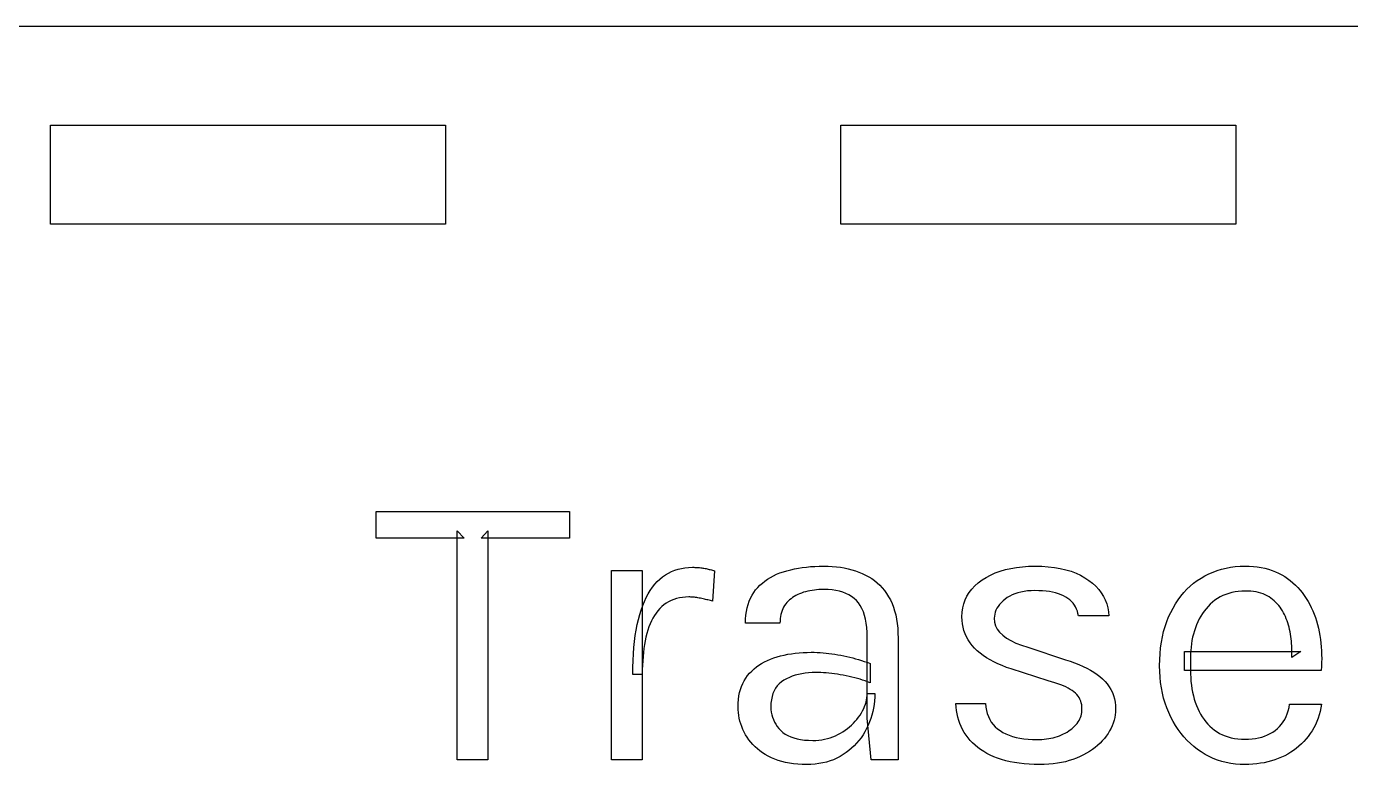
# Model space of a CAD drawing. Header units: millimetres. Extents: x 0 to 253, y 0 to 243.
# Drawn here: x 31.77 to 71.98, y 48.59 to 71 of the extents above; entities that cross this region are included whole.
import ezdxf

# ---------------------------------------------------------------- set-up
doc = ezdxf.new("R2010")
doc.units = ezdxf.units.MM
doc.layers.get('0').update_dxf_attribs({"linetype": 'CONTINUOUS'})

msp = doc.modelspace()

# ---------------------------------------------------------------- linework, layer by layer
for p, q in [((122, 71), (3, 71)), ((32.5, 65), (32.5, 68)), ((32.5, 68), (44.5, 68)), ((44.5, 68), (44.5, 65)), ((56.5, 65), (56.5, 68)), ((56.5, 68), (68.5, 68)), ((68.5, 68), (68.5, 65)), ((44.5, 65), (32.5, 65)), ((68.5, 65), (56.5, 65)), ((42.391, 55.464), (42.391, 56.268)), ((42.391, 56.268), (48.259, 56.268)), ((48.259, 56.268), (48.259, 55.464)), ((44.851, 48.732), (44.851, 55.68)), ((44.851, 55.68), (45.061, 55.464)), ((45.577, 55.464), (45.787, 55.68)), ((45.787, 55.68), (45.787, 48.732)), ((45.061, 55.464), (42.391, 55.464)), ((45.061, 55.464), (45.061, 55.464)), ((48.259, 55.464), (45.577, 55.464)), ((49.537, 48.732), (49.537, 54.48)), ((49.537, 54.48), (50.473, 54.48)), ((50.473, 54.48), (50.473, 48.732)), ((51.093, 54.287), (51.179, 54.348)), ((51.179, 54.348), (51.269, 54.401)), ((51.269, 54.401), (51.362, 54.447)), ((51.362, 54.447), (51.459, 54.487)), ((51.459, 54.487), (51.56, 54.519)), ((51.56, 54.519), (51.664, 54.544)), ((51.664, 54.544), (51.771, 54.562)), ((51.771, 54.562), (51.882, 54.572)), ((51.882, 54.572), (51.997, 54.576)), ((51.997, 54.576), (51.997, 54.576)), ((51.997, 54.576), (52.035, 54.576)), ((52.035, 54.576), (52.072, 54.575)), ((52.072, 54.575), (52.109, 54.574)), ((52.109, 54.574), (52.145, 54.572)), ((52.145, 54.572), (52.181, 54.569)), ((52.181, 54.569), (52.216, 54.566)), ((52.216, 54.566), (52.25, 54.563)), ((52.25, 54.563), (52.283, 54.559)), ((52.283, 54.559), (52.316, 54.554)), ((52.316, 54.554), (52.348, 54.549)), ((52.348, 54.549), (52.38, 54.543)), ((52.38, 54.543), (52.412, 54.537)), ((52.412, 54.537), (52.444, 54.53)), ((52.444, 54.53), (52.476, 54.523)), ((52.476, 54.523), (52.508, 54.515)), ((52.508, 54.515), (52.54, 54.507)), ((52.54, 54.507), (52.572, 54.498)), ((52.572, 54.498), (52.604, 54.489)), ((52.604, 54.489), (52.637, 54.479)), ((52.669, 54.468), (52.609, 53.544)), ((52.637, 54.479), (52.669, 54.468)), ((52.669, 54.468), (52.669, 54.468)), ((54.367, 54.271), (54.459, 54.319)), ((54.459, 54.319), (54.554, 54.364)), ((54.554, 54.364), (54.655, 54.405)), ((54.655, 54.405), (54.76, 54.441)), ((54.76, 54.441), (54.869, 54.473)), ((54.869, 54.473), (54.981, 54.503)), ((54.981, 54.503), (55.096, 54.528)), ((55.096, 54.528), (55.214, 54.55)), ((55.214, 54.55), (55.335, 54.569)), ((55.335, 54.569), (55.459, 54.585)), ((55.459, 54.585), (55.587, 54.597)), ((55.587, 54.597), (55.717, 54.605)), ((55.717, 54.605), (55.851, 54.61)), ((55.851, 54.61), (55.987, 54.612)), ((55.987, 54.612), (55.987, 54.612)), ((55.987, 54.612), (56.117, 54.61)), ((56.117, 54.61), (56.245, 54.603)), ((56.245, 54.603), (56.37, 54.592)), ((56.37, 54.592), (56.491, 54.576)), ((56.491, 54.576), (56.609, 54.556)), ((56.609, 54.556), (56.725, 54.532)), ((56.725, 54.532), (56.837, 54.503)), ((56.837, 54.503), (56.947, 54.47)), ((56.947, 54.47), (57.053, 54.432)), ((57.053, 54.432), (57.157, 54.39)), ((57.157, 54.39), (57.257, 54.343)), ((57.257, 54.343), (57.352, 54.291)), ((57.352, 54.291), (57.443, 54.233)), ((60.919, 54.272), (61.053, 54.343)), ((61.053, 54.343), (61.195, 54.406)), ((61.195, 54.406), (61.344, 54.461)), ((61.344, 54.461), (61.501, 54.507)), ((61.501, 54.507), (61.666, 54.545)), ((61.666, 54.545), (61.838, 54.574)), ((61.838, 54.574), (62.018, 54.595)), ((62.018, 54.595), (62.206, 54.608)), ((62.206, 54.608), (62.401, 54.612)), ((62.401, 54.612), (62.401, 54.612)), ((62.401, 54.612), (62.607, 54.608)), ((62.607, 54.608), (62.804, 54.595)), ((62.804, 54.595), (62.992, 54.573)), ((62.992, 54.573), (63.17, 54.543)), ((63.17, 54.543), (63.339, 54.504)), ((63.339, 54.504), (63.498, 54.456)), ((63.498, 54.456), (63.647, 54.4)), ((63.647, 54.4), (63.787, 54.336)), ((63.787, 54.336), (63.918, 54.262)), ((67.444, 54.249), (67.563, 54.318)), ((67.563, 54.318), (67.685, 54.38)), ((67.685, 54.38), (67.81, 54.434)), ((67.81, 54.434), (67.938, 54.481)), ((67.938, 54.481), (68.07, 54.521)), ((68.07, 54.521), (68.205, 54.554)), ((68.205, 54.554), (68.344, 54.579)), ((68.344, 54.579), (68.486, 54.597)), ((68.486, 54.597), (68.631, 54.608)), ((68.631, 54.608), (68.779, 54.612)), ((68.779, 54.612), (68.779, 54.612)), ((68.779, 54.612), (68.908, 54.609)), ((68.908, 54.609), (69.033, 54.601)), ((69.033, 54.601), (69.154, 54.588)), ((69.154, 54.588), (69.271, 54.57)), ((69.271, 54.57), (69.385, 54.546)), ((69.385, 54.546), (69.495, 54.517)), ((69.495, 54.517), (69.601, 54.483)), ((69.601, 54.483), (69.703, 54.443)), ((69.703, 54.443), (69.801, 54.398)), ((69.801, 54.398), (69.895, 54.348)), ((69.895, 54.348), (69.986, 54.293)), ((69.986, 54.293), (70.073, 54.235)), ((50.717, 53.875), (50.785, 53.972)), ((50.785, 53.972), (50.856, 54.062)), ((50.856, 54.062), (50.931, 54.144)), ((50.931, 54.144), (51.01, 54.219)), ((51.01, 54.219), (51.093, 54.287)), ((53.859, 53.81), (53.917, 53.889)), ((53.917, 53.889), (53.981, 53.963)), ((53.981, 53.963), (54.049, 54.033)), ((54.049, 54.033), (54.121, 54.099)), ((54.121, 54.099), (54.199, 54.16)), ((54.199, 54.16), (54.281, 54.218)), ((54.281, 54.218), (54.367, 54.271)), ((55.7, 53.887), (55.632, 53.877)), ((55.77, 53.894), (55.7, 53.887)), ((55.841, 53.9), (55.77, 53.894)), ((55.913, 53.903), (55.841, 53.9)), ((55.987, 53.904), (55.913, 53.903)), ((56.116, 53.901), (55.987, 53.904)), ((55.987, 53.904), (55.987, 53.904)), ((56.238, 53.89), (56.116, 53.901)), ((56.353, 53.873), (56.238, 53.89)), ((57.443, 54.233), (57.529, 54.171)), ((57.529, 54.171), (57.611, 54.103)), ((57.611, 54.103), (57.689, 54.03)), ((57.689, 54.03), (57.762, 53.951)), ((57.762, 53.951), (57.831, 53.868)), ((60.401, 53.812), (60.481, 53.915)), ((60.481, 53.915), (60.573, 54.013)), ((60.573, 54.013), (60.677, 54.105)), ((60.677, 54.105), (60.793, 54.192)), ((60.793, 54.192), (60.919, 54.272)), ((63.918, 54.262), (64.039, 54.18)), ((64.039, 54.18), (64.15, 54.091)), ((64.15, 54.091), (64.249, 53.999)), ((64.249, 53.999), (64.338, 53.901)), ((64.338, 53.901), (64.415, 53.8)), ((66.921, 53.807), (67.016, 53.908)), ((67.016, 53.908), (67.115, 54.003)), ((67.115, 54.003), (67.22, 54.091)), ((67.22, 54.091), (67.329, 54.173)), ((67.329, 54.173), (67.444, 54.249)), ((70.073, 54.235), (70.156, 54.173)), ((70.156, 54.173), (70.236, 54.107)), ((70.236, 54.107), (70.312, 54.038)), ((70.312, 54.038), (70.385, 53.964)), ((70.385, 53.964), (70.454, 53.887)), ((70.454, 53.887), (70.519, 53.807)), ((50.487, 53.414), (50.539, 53.54)), ((50.539, 53.54), (50.594, 53.659)), ((50.594, 53.659), (50.654, 53.77)), ((50.654, 53.77), (50.717, 53.875)), ((51.2, 53.49), (51.131, 53.44)), ((51.272, 53.533), (51.2, 53.49)), ((51.348, 53.571), (51.272, 53.533)), ((51.428, 53.603), (51.348, 53.571)), ((51.513, 53.629), (51.428, 53.603)), ((51.601, 53.65), (51.513, 53.629)), ((51.693, 53.664), (51.601, 53.65)), ((51.789, 53.673), (51.693, 53.664)), ((51.889, 53.676), (51.789, 53.673)), ((51.921, 53.676), (51.889, 53.676)), ((51.889, 53.676), (51.889, 53.676)), ((51.953, 53.674), (51.921, 53.676)), ((51.986, 53.672), (51.953, 53.674)), ((52.021, 53.67), (51.986, 53.672)), ((52.055, 53.666), (52.021, 53.67)), ((52.091, 53.662), (52.055, 53.666)), ((52.128, 53.657), (52.091, 53.662)), ((52.165, 53.651), (52.128, 53.657)), ((52.204, 53.644), (52.165, 53.651)), ((52.243, 53.637), (52.204, 53.644)), ((52.282, 53.629), (52.243, 53.637)), ((52.321, 53.621), (52.282, 53.629)), ((52.359, 53.612), (52.321, 53.621)), ((52.397, 53.603), (52.359, 53.612)), ((52.433, 53.594), (52.397, 53.603)), ((52.47, 53.585), (52.433, 53.594)), ((52.505, 53.575), (52.47, 53.585)), ((52.541, 53.565), (52.505, 53.575)), ((52.575, 53.555), (52.541, 53.565)), ((52.609, 53.544), (52.575, 53.555)), ((53.688, 53.447), (53.721, 53.545)), ((53.721, 53.545), (53.761, 53.639)), ((53.761, 53.639), (53.807, 53.727)), ((53.807, 53.727), (53.859, 53.81)), ((54.869, 53.507), (54.832, 53.463)), ((54.908, 53.548), (54.869, 53.507)), ((54.95, 53.587), (54.908, 53.548)), ((54.994, 53.624), (54.95, 53.587)), ((55.041, 53.659), (54.994, 53.624)), ((55.09, 53.691), (55.041, 53.659)), ((55.142, 53.721), (55.09, 53.691)), ((55.196, 53.748), (55.142, 53.721)), ((55.253, 53.773), (55.196, 53.748)), ((55.312, 53.796), (55.253, 53.773)), ((55.373, 53.817), (55.312, 53.796)), ((55.436, 53.835), (55.373, 53.817)), ((55.5, 53.851), (55.436, 53.835)), ((55.565, 53.865), (55.5, 53.851)), ((55.632, 53.877), (55.565, 53.865)), ((56.462, 53.85), (56.353, 53.873)), ((56.565, 53.819), (56.462, 53.85)), ((56.66, 53.782), (56.565, 53.819)), ((56.749, 53.738), (56.66, 53.782)), ((56.832, 53.687), (56.749, 53.738)), ((56.908, 53.629), (56.832, 53.687)), ((56.977, 53.565), (56.908, 53.629)), ((57.04, 53.493), (56.977, 53.565)), ((57.096, 53.412), (57.04, 53.493)), ((57.831, 53.868), (57.895, 53.779)), ((57.895, 53.779), (57.955, 53.685)), ((57.955, 53.685), (58.01, 53.585)), ((58.01, 53.585), (58.059, 53.48)), ((60.236, 53.469), (60.279, 53.589)), ((60.279, 53.589), (60.334, 53.703)), ((60.334, 53.703), (60.401, 53.812)), ((61.374, 53.5), (61.325, 53.445)), ((61.43, 53.554), (61.374, 53.5)), ((61.492, 53.607), (61.43, 53.554)), ((61.56, 53.657), (61.492, 53.607)), ((61.633, 53.701), (61.56, 53.657)), ((61.711, 53.74), (61.633, 53.701)), ((61.794, 53.774), (61.711, 53.74)), ((61.883, 53.803), (61.794, 53.774)), ((61.976, 53.826), (61.883, 53.803)), ((62.075, 53.845), (61.976, 53.826)), ((62.178, 53.858), (62.075, 53.845)), ((62.287, 53.865), (62.178, 53.858)), ((62.401, 53.868), (62.287, 53.865)), ((62.519, 53.866), (62.401, 53.868)), ((62.401, 53.868), (62.401, 53.868)), ((62.632, 53.86), (62.519, 53.866)), ((62.74, 53.85), (62.632, 53.86)), ((62.842, 53.837), (62.74, 53.85)), ((62.938, 53.819), (62.842, 53.837)), ((63.029, 53.798), (62.938, 53.819)), ((63.114, 53.772), (63.029, 53.798)), ((63.194, 53.743), (63.114, 53.772)), ((63.268, 53.71), (63.194, 53.743)), ((63.337, 53.673), (63.268, 53.71)), ((63.4, 53.632), (63.337, 53.673)), ((63.458, 53.588), (63.4, 53.632)), ((63.51, 53.54), (63.458, 53.588)), ((63.557, 53.488), (63.51, 53.54)), ((63.598, 53.432), (63.557, 53.488)), ((64.415, 53.8), (64.481, 53.694)), ((64.481, 53.694), (64.537, 53.584)), ((64.537, 53.584), (64.58, 53.469)), ((66.667, 53.467), (66.747, 53.586)), ((66.747, 53.586), (66.832, 53.7)), ((66.832, 53.7), (66.921, 53.807)), ((67.794, 53.516), (67.726, 53.454)), ((67.867, 53.574), (67.794, 53.516)), ((67.943, 53.628), (67.867, 53.574)), ((68.023, 53.676), (67.943, 53.628)), ((68.106, 53.718), (68.023, 53.676)), ((68.193, 53.754), (68.106, 53.718)), ((68.284, 53.785), (68.193, 53.754)), ((68.378, 53.811), (68.284, 53.785)), ((68.476, 53.831), (68.378, 53.811)), ((68.577, 53.845), (68.476, 53.831)), ((68.682, 53.853), (68.577, 53.845)), ((68.791, 53.856), (68.682, 53.853)), ((68.877, 53.854), (68.791, 53.856)), ((68.791, 53.856), (68.791, 53.856)), ((68.96, 53.849), (68.877, 53.854)), ((69.04, 53.84), (68.96, 53.849)), ((69.116, 53.827), (69.04, 53.84)), ((69.19, 53.811), (69.116, 53.827)), ((69.26, 53.791), (69.19, 53.811)), ((69.328, 53.768), (69.26, 53.791)), ((69.392, 53.741), (69.328, 53.768)), ((69.453, 53.71), (69.392, 53.741)), ((69.511, 53.676), (69.453, 53.71)), ((69.566, 53.639), (69.511, 53.676)), ((69.619, 53.599), (69.566, 53.639)), ((69.669, 53.557), (69.619, 53.599)), ((69.716, 53.513), (69.669, 53.557)), ((69.761, 53.467), (69.716, 53.513)), ((70.519, 53.807), (70.581, 53.722)), ((70.581, 53.722), (70.639, 53.634)), ((70.639, 53.634), (70.694, 53.543)), ((70.694, 53.543), (70.745, 53.449)), ((50.355, 52.991), (50.395, 53.139)), ((50.395, 53.139), (50.439, 53.28)), ((50.439, 53.28), (50.487, 53.414)), ((50.845, 53.114), (50.798, 53.035)), ((50.895, 53.189), (50.845, 53.114)), ((50.949, 53.259), (50.895, 53.189)), ((51.006, 53.324), (50.949, 53.259)), ((51.067, 53.385), (51.006, 53.324)), ((51.131, 53.44), (51.067, 53.385)), ((53.614, 53.006), (53.623, 53.124)), ((53.623, 53.124), (53.639, 53.237)), ((53.639, 53.237), (53.66, 53.344)), ((53.66, 53.344), (53.688, 53.447)), ((54.671, 53.085), (54.662, 53.02)), ((54.683, 53.147), (54.671, 53.085)), ((54.699, 53.206), (54.683, 53.147)), ((54.719, 53.262), (54.699, 53.206)), ((54.742, 53.316), (54.719, 53.262)), ((54.768, 53.368), (54.742, 53.316)), ((54.798, 53.417), (54.768, 53.368)), ((54.832, 53.463), (54.798, 53.417)), ((57.145, 53.322), (57.096, 53.412)), ((57.188, 53.224), (57.145, 53.322)), ((57.224, 53.117), (57.188, 53.224)), ((57.254, 53.002), (57.224, 53.117)), ((58.059, 53.48), (58.102, 53.369)), ((58.102, 53.369), (58.139, 53.252)), ((58.139, 53.252), (58.171, 53.129)), ((58.171, 53.129), (58.197, 53.001)), ((60.181, 53.076), (60.187, 53.212)), ((60.187, 53.212), (60.205, 53.343)), ((60.205, 53.343), (60.236, 53.469)), ((61.168, 53.091), (61.165, 53.028)), ((61.178, 53.153), (61.168, 53.091)), ((61.194, 53.214), (61.178, 53.153)), ((61.217, 53.273), (61.194, 53.214)), ((61.247, 53.332), (61.217, 53.273)), ((61.283, 53.389), (61.247, 53.332)), ((61.325, 53.445), (61.283, 53.389)), ((63.634, 53.373), (63.598, 53.432)), ((63.664, 53.31), (63.634, 53.373)), ((63.688, 53.244), (63.664, 53.31)), ((63.707, 53.174), (63.688, 53.244)), ((63.721, 53.1), (63.707, 53.174)), ((64.645, 53.1), (63.721, 53.1)), ((64.58, 53.469), (64.613, 53.351)), ((64.613, 53.351), (64.635, 53.227)), ((64.635, 53.227), (64.645, 53.1)), ((64.645, 53.1), (64.645, 53.1)), ((66.459, 53.07), (66.523, 53.208)), ((66.523, 53.208), (66.593, 53.34)), ((66.593, 53.34), (66.667, 53.467)), ((67.437, 53.092), (67.391, 53.01)), ((67.488, 53.172), (67.437, 53.092)), ((67.541, 53.248), (67.488, 53.172)), ((67.599, 53.32), (67.541, 53.248)), ((67.661, 53.389), (67.599, 53.32)), ((67.726, 53.454), (67.661, 53.389)), ((69.804, 53.418), (69.761, 53.467)), ((69.844, 53.367), (69.804, 53.418)), ((69.882, 53.313), (69.844, 53.367)), ((69.917, 53.257), (69.882, 53.313)), ((69.949, 53.199), (69.917, 53.257)), ((69.979, 53.139), (69.949, 53.199)), ((70.007, 53.078), (69.979, 53.139)), ((70.745, 53.449), (70.793, 53.353)), ((70.793, 53.353), (70.837, 53.255)), ((70.837, 53.255), (70.878, 53.155)), ((70.878, 53.155), (70.916, 53.052)), ((50.288, 52.672), (50.319, 52.835)), ((50.319, 52.835), (50.355, 52.991)), ((50.677, 52.768), (50.644, 52.669)), ((50.714, 52.861), (50.677, 52.768)), ((50.754, 52.95), (50.714, 52.861)), ((50.798, 53.035), (50.754, 52.95)), ((53.611, 52.884), (53.614, 53.006)), ((54.655, 52.884), (53.611, 52.884)), ((54.657, 52.954), (54.655, 52.884)), ((54.655, 52.884), (54.655, 52.884)), ((54.662, 53.02), (54.657, 52.954)), ((57.277, 52.877), (57.254, 53.002)), ((57.294, 52.744), (57.277, 52.877)), ((57.304, 52.602), (57.294, 52.744)), ((58.197, 53.001), (58.217, 52.866)), ((58.217, 52.866), (58.231, 52.726)), ((58.231, 52.726), (58.24, 52.58)), ((60.185, 52.966), (60.181, 53.076)), ((60.181, 53.076), (60.181, 53.076)), ((60.196, 52.859), (60.185, 52.966)), ((60.216, 52.756), (60.196, 52.859)), ((60.243, 52.655), (60.216, 52.756)), ((61.165, 53.028), (61.165, 53.028)), ((61.165, 53.028), (61.175, 52.912)), ((61.175, 52.912), (61.206, 52.803)), ((61.206, 52.803), (61.257, 52.7)), ((61.257, 52.7), (61.328, 52.603)), ((66.308, 52.623), (66.352, 52.777)), ((66.352, 52.777), (66.402, 52.926)), ((66.402, 52.926), (66.459, 53.07)), ((67.274, 52.74), (67.242, 52.646)), ((67.309, 52.833), (67.274, 52.74)), ((67.348, 52.923), (67.309, 52.833)), ((67.391, 53.01), (67.348, 52.923)), ((70.034, 53.016), (70.007, 53.078)), ((70.058, 52.952), (70.034, 53.016)), ((70.08, 52.888), (70.058, 52.952)), ((70.101, 52.822), (70.08, 52.888)), ((70.119, 52.755), (70.101, 52.822)), ((70.135, 52.687), (70.119, 52.755)), ((70.15, 52.618), (70.135, 52.687)), ((70.916, 53.052), (70.95, 52.947)), ((70.95, 52.947), (70.981, 52.839)), ((70.981, 52.839), (71.008, 52.729)), ((71.008, 52.729), (71.032, 52.617)), ((50.219, 52.139), (50.237, 52.324)), ((50.237, 52.324), (50.261, 52.502)), ((50.261, 52.502), (50.288, 52.672)), ((50.563, 52.347), (50.542, 52.232)), ((50.587, 52.459), (50.563, 52.347)), ((50.614, 52.566), (50.587, 52.459)), ((50.644, 52.669), (50.614, 52.566)), ((57.307, 52.452), (57.304, 52.602)), ((57.307, 49.992), (57.307, 52.452)), ((58.24, 52.58), (58.243, 52.428)), ((58.243, 52.428), (58.243, 52.428)), ((58.243, 52.428), (58.243, 48.732)), ((60.278, 52.558), (60.243, 52.655)), ((60.32, 52.464), (60.278, 52.558)), ((60.371, 52.373), (60.32, 52.464)), ((60.429, 52.285), (60.371, 52.373)), ((60.494, 52.2), (60.429, 52.285)), ((61.328, 52.603), (61.42, 52.512)), ((61.42, 52.512), (61.532, 52.428)), ((61.532, 52.428), (61.665, 52.349)), ((61.665, 52.349), (61.818, 52.277)), ((66.217, 52.129), (66.241, 52.299)), ((66.241, 52.299), (66.271, 52.464)), ((66.271, 52.464), (66.308, 52.623)), ((67.169, 52.355), (67.153, 52.255)), ((67.19, 52.454), (67.169, 52.355)), ((67.214, 52.551), (67.19, 52.454)), ((67.242, 52.646), (67.214, 52.551)), ((70.162, 52.548), (70.15, 52.618)), ((70.173, 52.477), (70.162, 52.548)), ((70.182, 52.406), (70.173, 52.477)), ((70.189, 52.336), (70.182, 52.406)), ((70.196, 52.265), (70.189, 52.336)), ((71.032, 52.617), (71.053, 52.503)), ((71.053, 52.503), (71.07, 52.389)), ((71.07, 52.389), (71.084, 52.273)), ((50.193, 51.746), (50.204, 51.946)), ((50.204, 51.946), (50.219, 52.139)), ((50.508, 51.992), (50.496, 51.865)), ((50.524, 52.114), (50.508, 51.992)), ((50.542, 52.232), (50.524, 52.114)), ((54.571, 51.857), (54.676, 51.887)), ((54.676, 51.887), (54.783, 51.912)), ((54.783, 51.912), (54.892, 51.934)), ((54.892, 51.934), (55.005, 51.953)), ((55.005, 51.953), (55.119, 51.969)), ((55.119, 51.969), (55.236, 51.981)), ((55.236, 51.981), (55.356, 51.989)), ((55.356, 51.989), (55.478, 51.994)), ((55.478, 51.994), (55.603, 51.996)), ((55.603, 51.996), (55.603, 51.996)), ((55.603, 51.996), (55.693, 51.995)), ((55.693, 51.995), (55.783, 51.992)), ((55.783, 51.992), (55.873, 51.988)), ((55.873, 51.988), (55.963, 51.982)), ((55.963, 51.982), (56.054, 51.974)), ((56.054, 51.974), (56.144, 51.964)), ((56.144, 51.964), (56.234, 51.952)), ((56.234, 51.952), (56.325, 51.938)), ((56.325, 51.938), (56.415, 51.923)), ((56.415, 51.923), (56.506, 51.906)), ((56.506, 51.906), (56.596, 51.887)), ((56.596, 51.887), (56.686, 51.867)), ((60.568, 52.119), (60.494, 52.2)), ((60.649, 52.041), (60.568, 52.119)), ((60.736, 51.966), (60.649, 52.041)), ((60.831, 51.895), (60.736, 51.966)), ((60.932, 51.827), (60.831, 51.895)), ((61.818, 52.277), (61.991, 52.212)), ((61.991, 52.212), (62.185, 52.152)), ((62.185, 52.152), (62.185, 52.152)), ((62.185, 52.152), (63.325, 51.768)), ((66.19, 51.774), (66.2, 51.954)), ((66.2, 51.954), (66.217, 52.129)), ((66.943, 51.444), (66.943, 52.02)), ((66.943, 52.02), (70.477, 52.02)), ((67.125, 51.946), (67.123, 51.84)), ((67.13, 52.051), (67.125, 51.946)), ((67.14, 52.154), (67.13, 52.051)), ((67.153, 52.255), (67.14, 52.154)), ((70.2, 52.194), (70.196, 52.265)), ((70.203, 52.123), (70.2, 52.194)), ((70.477, 52.02), (70.201, 51.84)), ((70.201, 51.84), (70.204, 51.911)), ((70.205, 52.052), (70.203, 52.123)), ((70.204, 51.911), (70.205, 51.982)), ((70.205, 51.982), (70.205, 52.052)), ((71.084, 52.273), (71.095, 52.157)), ((71.095, 52.157), (71.103, 52.04)), ((71.103, 52.04), (71.108, 51.923)), ((71.108, 51.923), (71.109, 51.804)), ((50.185, 51.324), (50.187, 51.539)), ((50.187, 51.539), (50.193, 51.746)), ((50.479, 51.602), (50.474, 51.465)), ((50.486, 51.736), (50.479, 51.602)), ((50.496, 51.865), (50.486, 51.736)), ((53.799, 51.427), (53.868, 51.49)), ((53.868, 51.49), (53.941, 51.55)), ((53.941, 51.55), (54.018, 51.605)), ((54.018, 51.605), (54.1, 51.657)), ((54.1, 51.657), (54.186, 51.705)), ((54.186, 51.705), (54.276, 51.749)), ((54.276, 51.749), (54.37, 51.789)), ((54.37, 51.789), (54.469, 51.825)), ((54.469, 51.825), (54.571, 51.857)), ((56.686, 51.867), (56.776, 51.846)), ((56.776, 51.846), (56.865, 51.823)), ((56.865, 51.823), (56.954, 51.8)), ((56.954, 51.8), (57.042, 51.774)), ((57.042, 51.774), (57.13, 51.748)), ((57.13, 51.748), (57.217, 51.72)), ((57.217, 51.72), (57.304, 51.691)), ((57.304, 51.691), (57.391, 51.66)), ((57.391, 51.66), (57.391, 51.66)), ((57.391, 51.66), (57.391, 51.072)), ((61.04, 51.763), (60.932, 51.827)), ((61.154, 51.702), (61.04, 51.763)), ((61.276, 51.644), (61.154, 51.702)), ((61.404, 51.59), (61.276, 51.644)), ((61.539, 51.539), (61.404, 51.59)), ((61.681, 51.492), (61.539, 51.539)), ((62.797, 51.132), (61.681, 51.492)), ((63.325, 51.768), (63.469, 51.722)), ((63.469, 51.722), (63.606, 51.674)), ((63.606, 51.674), (63.737, 51.622)), ((63.737, 51.622), (63.86, 51.568)), ((63.86, 51.568), (63.977, 51.511)), ((63.977, 51.511), (64.086, 51.452)), ((66.187, 51.588), (66.19, 51.774)), ((66.19, 51.414), (66.187, 51.588)), ((66.187, 51.588), (66.187, 51.588)), ((67.123, 51.84), (67.123, 51.84)), ((67.123, 51.84), (67.123, 51.456)), ((71.103, 51.565), (71.095, 51.444)), ((71.108, 51.685), (71.103, 51.565)), ((71.109, 51.804), (71.108, 51.685)), ((50.473, 51.324), (50.185, 51.324)), ((50.474, 51.465), (50.473, 51.324)), ((50.473, 51.324), (50.473, 51.324)), ((50.473, 51.324), (50.473, 51.324)), ((53.526, 51.049), (53.569, 51.133)), ((53.569, 51.133), (53.619, 51.213)), ((53.619, 51.213), (53.674, 51.288)), ((53.674, 51.288), (53.734, 51.359)), ((53.734, 51.359), (53.799, 51.427)), ((54.7, 51.096), (54.632, 51.039)), ((54.775, 51.147), (54.7, 51.096)), ((54.856, 51.192), (54.775, 51.147)), ((54.941, 51.232), (54.856, 51.192)), ((55.029, 51.268), (54.941, 51.232)), ((55.121, 51.299), (55.029, 51.268)), ((55.216, 51.325), (55.121, 51.299)), ((55.315, 51.346), (55.216, 51.325)), ((55.418, 51.363), (55.315, 51.346)), ((55.524, 51.375), (55.418, 51.363)), ((55.634, 51.382), (55.524, 51.375)), ((55.747, 51.384), (55.634, 51.382)), ((55.823, 51.383), (55.747, 51.384)), ((55.747, 51.384), (55.747, 51.384)), ((55.901, 51.381), (55.823, 51.383)), ((55.981, 51.376), (55.901, 51.381)), ((56.061, 51.371), (55.981, 51.376)), ((56.144, 51.363), (56.061, 51.371)), ((56.228, 51.354), (56.144, 51.363)), ((56.313, 51.343), (56.228, 51.354)), ((56.4, 51.33), (56.313, 51.343)), ((56.488, 51.316), (56.4, 51.33)), ((56.578, 51.3), (56.488, 51.316)), ((56.668, 51.283), (56.578, 51.3)), ((56.755, 51.264), (56.668, 51.283)), ((56.841, 51.244), (56.755, 51.264)), ((56.926, 51.223), (56.841, 51.244)), ((57.008, 51.201), (56.926, 51.223)), ((57.088, 51.178), (57.008, 51.201)), ((57.167, 51.153), (57.088, 51.178)), ((57.243, 51.127), (57.167, 51.153)), ((57.318, 51.1), (57.243, 51.127)), ((57.391, 51.072), (57.318, 51.1)), ((62.902, 51.103), (62.797, 51.132)), ((62.797, 51.132), (62.797, 51.132)), ((63.001, 51.072), (62.902, 51.103)), ((63.095, 51.041), (63.001, 51.072)), ((64.086, 51.452), (64.189, 51.39)), ((64.189, 51.39), (64.285, 51.324)), ((64.285, 51.324), (64.374, 51.257)), ((64.374, 51.257), (64.456, 51.186)), ((64.456, 51.186), (64.531, 51.112)), ((64.531, 51.112), (64.597, 51.034)), ((66.201, 51.243), (66.19, 51.414)), ((66.218, 51.077), (66.201, 51.243)), ((66.241, 50.915), (66.218, 51.077)), ((71.095, 51.444), (66.943, 51.444)), ((67.123, 51.456), (67.125, 51.337)), ((67.125, 51.337), (67.13, 51.221)), ((67.13, 51.221), (67.139, 51.107)), ((67.139, 51.107), (67.152, 50.996)), ((71.095, 51.444), (71.095, 51.444)), ((53.395, 50.564), (53.409, 50.67)), ((53.409, 50.67), (53.43, 50.771)), ((53.43, 50.771), (53.456, 50.868)), ((53.456, 50.868), (53.488, 50.961)), ((53.488, 50.961), (53.526, 51.049)), ((54.442, 50.743), (54.415, 50.652)), ((54.478, 50.827), (54.442, 50.743)), ((54.522, 50.904), (54.478, 50.827)), ((54.573, 50.975), (54.522, 50.904)), ((54.632, 51.039), (54.573, 50.975)), ((57.298, 50.616), (57.305, 50.682)), ((57.305, 50.682), (57.307, 50.748)), ((57.307, 50.748), (57.307, 50.748)), ((57.307, 50.748), (57.535, 50.748)), ((57.535, 50.748), (57.533, 50.634)), ((63.182, 51.009), (63.095, 51.041)), ((63.264, 50.976), (63.182, 51.009)), ((63.339, 50.942), (63.264, 50.976)), ((63.409, 50.907), (63.339, 50.942)), ((63.473, 50.871), (63.409, 50.907)), ((63.531, 50.834), (63.473, 50.871)), ((63.583, 50.796), (63.531, 50.834)), ((63.63, 50.756), (63.583, 50.796)), ((63.672, 50.713), (63.63, 50.756)), ((63.708, 50.668), (63.672, 50.713)), ((64.597, 51.034), (64.656, 50.952)), ((64.656, 50.952), (64.708, 50.866)), ((64.708, 50.866), (64.751, 50.776)), ((64.751, 50.776), (64.786, 50.683)), ((64.786, 50.683), (64.814, 50.585)), ((66.272, 50.757), (66.241, 50.915)), ((66.309, 50.603), (66.272, 50.757)), ((67.152, 50.996), (67.169, 50.888)), ((67.169, 50.888), (67.189, 50.781)), ((67.189, 50.781), (67.213, 50.678)), ((67.213, 50.678), (67.24, 50.577)), ((53.383, 50.34), (53.386, 50.454)), ((53.385, 50.252), (53.383, 50.34)), ((53.383, 50.34), (53.383, 50.34)), ((53.386, 50.454), (53.395, 50.564)), ((54.383, 50.451), (54.379, 50.34)), ((54.379, 50.34), (54.379, 50.34)), ((54.379, 50.34), (54.382, 50.257)), ((54.395, 50.555), (54.383, 50.451)), ((54.415, 50.652), (54.395, 50.555)), ((57.167, 50.22), (57.2, 50.286)), ((57.2, 50.286), (57.228, 50.352)), ((57.228, 50.352), (57.252, 50.418)), ((57.252, 50.418), (57.272, 50.484)), ((57.272, 50.484), (57.287, 50.55)), ((57.287, 50.55), (57.298, 50.616)), ((57.495, 50.301), (57.473, 50.193)), ((57.513, 50.41), (57.495, 50.301)), ((57.525, 50.521), (57.513, 50.41)), ((57.533, 50.634), (57.525, 50.521)), ((60.007, 50.329), (60.001, 50.436)), ((60.001, 50.436), (60.001, 50.436)), ((60.001, 50.436), (60.901, 50.436)), ((60.019, 50.225), (60.007, 50.329)), ((60.901, 50.436), (60.911, 50.33)), ((60.911, 50.33), (60.928, 50.229)), ((63.74, 50.619), (63.708, 50.668)), ((63.768, 50.568), (63.74, 50.619)), ((63.79, 50.514), (63.768, 50.568)), ((63.807, 50.457), (63.79, 50.514)), ((63.819, 50.397), (63.807, 50.457)), ((63.827, 50.334), (63.819, 50.397)), ((63.829, 50.268), (63.827, 50.334)), ((63.827, 50.216), (63.829, 50.268)), ((63.829, 50.268), (63.829, 50.268)), ((64.814, 50.585), (64.833, 50.483)), ((64.833, 50.483), (64.845, 50.378)), ((64.845, 50.378), (64.849, 50.268)), ((64.849, 50.268), (64.846, 50.182)), ((64.849, 50.268), (64.849, 50.268)), ((66.353, 50.453), (66.309, 50.603)), ((66.404, 50.307), (66.353, 50.453)), ((66.462, 50.166), (66.404, 50.307)), ((67.24, 50.577), (67.271, 50.478)), ((67.271, 50.478), (67.306, 50.382)), ((67.306, 50.382), (67.344, 50.289)), ((67.344, 50.289), (67.387, 50.2)), ((70.093, 50.223), (70.117, 50.321)), ((70.117, 50.321), (70.135, 50.424)), ((70.135, 50.424), (70.135, 50.424)), ((70.135, 50.424), (71.107, 50.424)), ((71.087, 50.312), (71.062, 50.202)), ((71.107, 50.424), (71.087, 50.312)), ((53.392, 50.164), (53.385, 50.252)), ((53.404, 50.077), (53.392, 50.164)), ((53.419, 49.992), (53.404, 50.077)), ((53.44, 49.907), (53.419, 49.992)), ((53.465, 49.822), (53.44, 49.907)), ((54.382, 50.257), (54.391, 50.177)), ((54.391, 50.177), (54.406, 50.099)), ((54.406, 50.099), (54.427, 50.023)), ((54.427, 50.023), (54.455, 49.95)), ((54.455, 49.95), (54.488, 49.879)), ((54.488, 49.879), (54.527, 49.811)), ((56.888, 49.842), (56.943, 49.9)), ((56.943, 49.9), (56.994, 49.96)), ((56.994, 49.96), (57.043, 50.023)), ((57.043, 50.023), (57.088, 50.088)), ((57.088, 50.088), (57.13, 50.154)), ((57.13, 50.154), (57.167, 50.22)), ((57.427, 48.732), (57.307, 49.992)), ((57.376, 49.88), (57.333, 49.779)), ((57.413, 49.983), (57.376, 49.88)), ((57.445, 50.087), (57.413, 49.983)), ((57.473, 50.193), (57.445, 50.087)), ((60.036, 50.123), (60.019, 50.225)), ((60.059, 50.024), (60.036, 50.123)), ((60.087, 49.927), (60.059, 50.024)), ((60.12, 49.832), (60.087, 49.927)), ((60.928, 50.229), (60.953, 50.133)), ((60.953, 50.133), (60.986, 50.043)), ((60.986, 50.043), (61.026, 49.958)), ((61.026, 49.958), (61.074, 49.879)), ((61.074, 49.879), (61.13, 49.805)), ((63.678, 49.837), (63.71, 49.88)), ((63.71, 49.88), (63.738, 49.925)), ((63.738, 49.925), (63.762, 49.971)), ((63.762, 49.971), (63.783, 50.017)), ((63.783, 50.017), (63.799, 50.065)), ((63.799, 50.065), (63.812, 50.114)), ((63.812, 50.114), (63.822, 50.165)), ((63.822, 50.165), (63.827, 50.216)), ((64.804, 49.93), (64.779, 49.848)), ((64.824, 50.013), (64.804, 49.93)), ((64.838, 50.097), (64.824, 50.013)), ((64.846, 50.182), (64.838, 50.097)), ((66.526, 50.028), (66.462, 50.166)), ((66.596, 49.895), (66.526, 50.028)), ((66.671, 49.769), (66.596, 49.895)), ((67.387, 50.2), (67.432, 50.115)), ((67.432, 50.115), (67.482, 50.034)), ((67.482, 50.034), (67.535, 49.957)), ((67.535, 49.957), (67.591, 49.884)), ((67.591, 49.884), (67.652, 49.815)), ((69.888, 49.811), (69.94, 49.883)), ((69.94, 49.883), (69.987, 49.96)), ((69.987, 49.96), (70.027, 50.043)), ((70.027, 50.043), (70.063, 50.13)), ((70.063, 50.13), (70.093, 50.223)), ((70.96, 49.894), (70.917, 49.797)), ((70.999, 49.993), (70.96, 49.894)), ((71.032, 50.096), (70.999, 49.993)), ((71.062, 50.202), (71.032, 50.096)), ((53.495, 49.739), (53.465, 49.822)), ((53.529, 49.656), (53.495, 49.739)), ((53.568, 49.575), (53.529, 49.656)), ((53.611, 49.494), (53.568, 49.575)), ((53.659, 49.415), (53.611, 49.494)), ((54.527, 49.811), (54.573, 49.745)), ((54.573, 49.745), (54.624, 49.681)), ((54.624, 49.681), (54.682, 49.62)), ((54.682, 49.62), (54.746, 49.563)), ((54.746, 49.563), (54.818, 49.512)), ((54.818, 49.512), (54.896, 49.467)), ((54.896, 49.467), (54.982, 49.428)), ((56.34, 49.46), (56.418, 49.497)), ((56.418, 49.497), (56.494, 49.539)), ((56.494, 49.539), (56.567, 49.584)), ((56.567, 49.584), (56.638, 49.631)), ((56.638, 49.631), (56.705, 49.68)), ((56.705, 49.68), (56.769, 49.732)), ((56.769, 49.732), (56.83, 49.786)), ((56.83, 49.786), (56.888, 49.842)), ((57.178, 49.491), (57.117, 49.402)), ((57.234, 49.584), (57.178, 49.491)), ((57.286, 49.68), (57.234, 49.584)), ((57.333, 49.779), (57.286, 49.68)), ((60.159, 49.74), (60.12, 49.832)), ((60.203, 49.651), (60.159, 49.74)), ((60.252, 49.564), (60.203, 49.651)), ((60.307, 49.479), (60.252, 49.564)), ((60.367, 49.397), (60.307, 49.479)), ((61.13, 49.805), (61.193, 49.737)), ((61.193, 49.737), (61.264, 49.674)), ((61.264, 49.674), (61.342, 49.617)), ((61.342, 49.617), (61.427, 49.565)), ((61.427, 49.565), (61.518, 49.519)), ((61.518, 49.519), (61.615, 49.478)), ((61.615, 49.478), (61.718, 49.442)), ((63.082, 49.441), (63.145, 49.464)), ((63.145, 49.464), (63.206, 49.489)), ((63.206, 49.489), (63.265, 49.516)), ((63.265, 49.516), (63.321, 49.544)), ((63.321, 49.544), (63.374, 49.574)), ((63.374, 49.574), (63.425, 49.606)), ((63.425, 49.606), (63.474, 49.64)), ((63.474, 49.64), (63.52, 49.676)), ((63.52, 49.676), (63.564, 49.714)), ((63.564, 49.714), (63.605, 49.753)), ((63.605, 49.753), (63.643, 49.794)), ((63.643, 49.794), (63.678, 49.837)), ((64.621, 49.529), (64.567, 49.452)), ((64.669, 49.608), (64.621, 49.529)), ((64.711, 49.687), (64.669, 49.608)), ((64.747, 49.767), (64.711, 49.687)), ((64.779, 49.848), (64.747, 49.767)), ((66.752, 49.648), (66.671, 49.769)), ((66.837, 49.533), (66.752, 49.648)), ((66.927, 49.424), (66.837, 49.533)), ((67.652, 49.815), (67.716, 49.75)), ((67.716, 49.75), (67.784, 49.689)), ((67.784, 49.689), (67.855, 49.632)), ((67.855, 49.632), (67.93, 49.58)), ((67.93, 49.58), (68.009, 49.533)), ((68.009, 49.533), (68.092, 49.491)), ((68.092, 49.491), (68.179, 49.455)), ((69.377, 49.453), (69.463, 49.488)), ((69.463, 49.488), (69.545, 49.529)), ((69.545, 49.529), (69.623, 49.575)), ((69.623, 49.575), (69.697, 49.626)), ((69.697, 49.626), (69.766, 49.683)), ((69.766, 49.683), (69.83, 49.744)), ((69.83, 49.744), (69.888, 49.811)), ((70.76, 49.527), (70.699, 49.443)), ((70.817, 49.614), (70.76, 49.527)), ((70.869, 49.704), (70.817, 49.614)), ((70.917, 49.797), (70.869, 49.704)), ((53.712, 49.339), (53.659, 49.415)), ((53.769, 49.266), (53.712, 49.339)), ((53.831, 49.196), (53.769, 49.266)), ((53.898, 49.13), (53.831, 49.196)), ((53.969, 49.066), (53.898, 49.13)), ((54.045, 49.005), (53.969, 49.066)), ((54.982, 49.428), (55.076, 49.395)), ((55.076, 49.395), (55.176, 49.368)), ((55.176, 49.368), (55.284, 49.347)), ((55.284, 49.347), (55.399, 49.332)), ((55.399, 49.332), (55.521, 49.323)), ((55.521, 49.323), (55.651, 49.32)), ((55.651, 49.32), (55.744, 49.322)), ((55.651, 49.32), (55.651, 49.32)), ((55.744, 49.322), (55.834, 49.329)), ((55.834, 49.329), (55.923, 49.34)), ((55.923, 49.34), (56.011, 49.355)), ((56.011, 49.355), (56.096, 49.375)), ((56.096, 49.375), (56.179, 49.399)), ((56.179, 49.399), (56.261, 49.427)), ((56.261, 49.427), (56.34, 49.46)), ((56.833, 49.085), (56.751, 49.016)), ((56.911, 49.159), (56.833, 49.085)), ((56.984, 49.236), (56.911, 49.159)), ((57.053, 49.317), (56.984, 49.236)), ((57.117, 49.402), (57.053, 49.317)), ((60.433, 49.319), (60.367, 49.397)), ((60.504, 49.245), (60.433, 49.319)), ((60.581, 49.174), (60.504, 49.245)), ((60.663, 49.107), (60.581, 49.174)), ((60.75, 49.043), (60.663, 49.107)), ((61.718, 49.442), (61.827, 49.412)), ((61.827, 49.412), (61.942, 49.388)), ((61.942, 49.388), (62.063, 49.369)), ((62.063, 49.369), (62.19, 49.355)), ((62.19, 49.355), (62.322, 49.347)), ((62.322, 49.347), (62.461, 49.344)), ((62.461, 49.344), (62.535, 49.345)), ((62.461, 49.344), (62.461, 49.344)), ((62.535, 49.345), (62.607, 49.349)), ((62.607, 49.349), (62.679, 49.355)), ((62.679, 49.355), (62.749, 49.363)), ((62.749, 49.363), (62.818, 49.374)), ((62.818, 49.374), (62.886, 49.387)), ((62.886, 49.387), (62.952, 49.403)), ((62.952, 49.403), (63.018, 49.421)), ((63.018, 49.421), (63.082, 49.441)), ((64.227, 49.104), (64.144, 49.043)), ((64.304, 49.168), (64.227, 49.104)), ((64.377, 49.235), (64.304, 49.168)), ((64.445, 49.304), (64.377, 49.235)), ((64.508, 49.377), (64.445, 49.304)), ((64.567, 49.452), (64.508, 49.377)), ((67.021, 49.321), (66.927, 49.424)), ((67.121, 49.224), (67.021, 49.321)), ((67.226, 49.133), (67.121, 49.224)), ((67.335, 49.048), (67.226, 49.133)), ((68.179, 49.455), (68.269, 49.425)), ((68.269, 49.425), (68.363, 49.4)), ((68.363, 49.4), (68.461, 49.381)), ((68.461, 49.381), (68.563, 49.367)), ((68.563, 49.367), (68.669, 49.359)), ((68.669, 49.359), (68.779, 49.356)), ((68.779, 49.356), (68.889, 49.359)), ((68.779, 49.356), (68.779, 49.356)), ((68.889, 49.359), (68.994, 49.367)), ((68.994, 49.367), (69.096, 49.38)), ((69.096, 49.38), (69.194, 49.399)), ((69.194, 49.399), (69.288, 49.423)), ((69.288, 49.423), (69.377, 49.453)), ((70.338, 49.079), (70.255, 49.018)), ((70.417, 49.144), (70.338, 49.079)), ((70.493, 49.213), (70.417, 49.144)), ((70.565, 49.286), (70.493, 49.213)), ((70.634, 49.363), (70.565, 49.286)), ((70.699, 49.443), (70.634, 49.363)), ((45.787, 48.732), (44.851, 48.732)), ((50.473, 48.732), (49.537, 48.732)), ((50.473, 48.732), (50.473, 48.732)), ((54.126, 48.947), (54.045, 49.005)), ((54.211, 48.892), (54.126, 48.947)), ((54.301, 48.84), (54.211, 48.892)), ((54.396, 48.792), (54.301, 48.84)), ((54.496, 48.749), (54.396, 48.792)), ((54.6, 48.711), (54.496, 48.749)), ((54.71, 48.679), (54.6, 48.711)), ((54.825, 48.651), (54.71, 48.679)), ((56.068, 48.663), (55.956, 48.636)), ((56.177, 48.696), (56.068, 48.663)), ((56.282, 48.735), (56.177, 48.696)), ((56.383, 48.78), (56.282, 48.735)), ((56.481, 48.831), (56.383, 48.78)), ((56.575, 48.888), (56.481, 48.831)), ((56.665, 48.95), (56.575, 48.888)), ((56.751, 49.016), (56.665, 48.95)), ((58.243, 48.732), (57.427, 48.732)), ((58.243, 48.732), (58.243, 48.732)), ((60.843, 48.983), (60.75, 49.043)), ((60.941, 48.927), (60.843, 48.983)), ((61.044, 48.874), (60.941, 48.927)), ((61.153, 48.825), (61.044, 48.874)), ((61.267, 48.78), (61.153, 48.825)), ((61.387, 48.74), (61.267, 48.78)), ((61.513, 48.704), (61.387, 48.74)), ((61.644, 48.673), (61.513, 48.704)), ((61.78, 48.647), (61.644, 48.673)), ((63.325, 48.674), (63.205, 48.648)), ((63.442, 48.706), (63.325, 48.674)), ((63.555, 48.742), (63.442, 48.706)), ((63.664, 48.782), (63.555, 48.742)), ((63.769, 48.828), (63.664, 48.782)), ((63.87, 48.877), (63.769, 48.828)), ((63.966, 48.93), (63.87, 48.877)), ((64.058, 48.985), (63.966, 48.93)), ((64.144, 49.043), (64.058, 48.985)), ((67.45, 48.969), (67.335, 49.048)), ((67.569, 48.897), (67.45, 48.969)), ((67.69, 48.832), (67.569, 48.897)), ((67.815, 48.775), (67.69, 48.832)), ((67.943, 48.725), (67.815, 48.775)), ((68.075, 48.683), (67.943, 48.725)), ((68.209, 48.649), (68.075, 48.683)), ((69.475, 48.668), (69.365, 48.644)), ((69.582, 48.697), (69.475, 48.668)), ((69.687, 48.73), (69.582, 48.697)), ((69.789, 48.768), (69.687, 48.73)), ((69.889, 48.81), (69.789, 48.768)), ((69.986, 48.856), (69.889, 48.81)), ((70.079, 48.906), (69.986, 48.856)), ((70.169, 48.96), (70.079, 48.906)), ((70.255, 49.018), (70.169, 48.96)), ((54.944, 48.628), (54.825, 48.651)), ((55.068, 48.611), (54.944, 48.628)), ((55.198, 48.598), (55.068, 48.611)), ((55.332, 48.591), (55.198, 48.598)), ((55.471, 48.588), (55.332, 48.591)), ((55.598, 48.591), (55.471, 48.588)), ((55.471, 48.588), (55.471, 48.588)), ((55.471, 48.588), (55.471, 48.588)), ((55.721, 48.6), (55.598, 48.591)), ((55.84, 48.615), (55.721, 48.6)), ((55.956, 48.636), (55.84, 48.615)), ((61.922, 48.626), (61.78, 48.647)), ((62.069, 48.609), (61.922, 48.626)), ((62.222, 48.597), (62.069, 48.609)), ((62.381, 48.59), (62.222, 48.597)), ((62.545, 48.588), (62.381, 48.59)), ((62.685, 48.59), (62.545, 48.588)), ((62.545, 48.588), (62.545, 48.588)), ((62.545, 48.588), (62.545, 48.588)), ((62.821, 48.598), (62.685, 48.59)), ((62.953, 48.61), (62.821, 48.598)), ((63.081, 48.626), (62.953, 48.61)), ((63.205, 48.648), (63.081, 48.626)), ((68.347, 48.622), (68.209, 48.649)), ((68.488, 48.603), (68.347, 48.622)), ((68.632, 48.592), (68.488, 48.603)), ((68.779, 48.588), (68.632, 48.592)), ((68.901, 48.59), (68.779, 48.588)), ((68.779, 48.588), (68.779, 48.588)), ((68.779, 48.588), (68.779, 48.588)), ((69.021, 48.597), (68.901, 48.59)), ((69.138, 48.608), (69.021, 48.597)), ((69.253, 48.624), (69.138, 48.608)), ((69.365, 48.644), (69.253, 48.624))]:
    msp.add_line(p, q)

doc.saveas('drawing.dxf')
